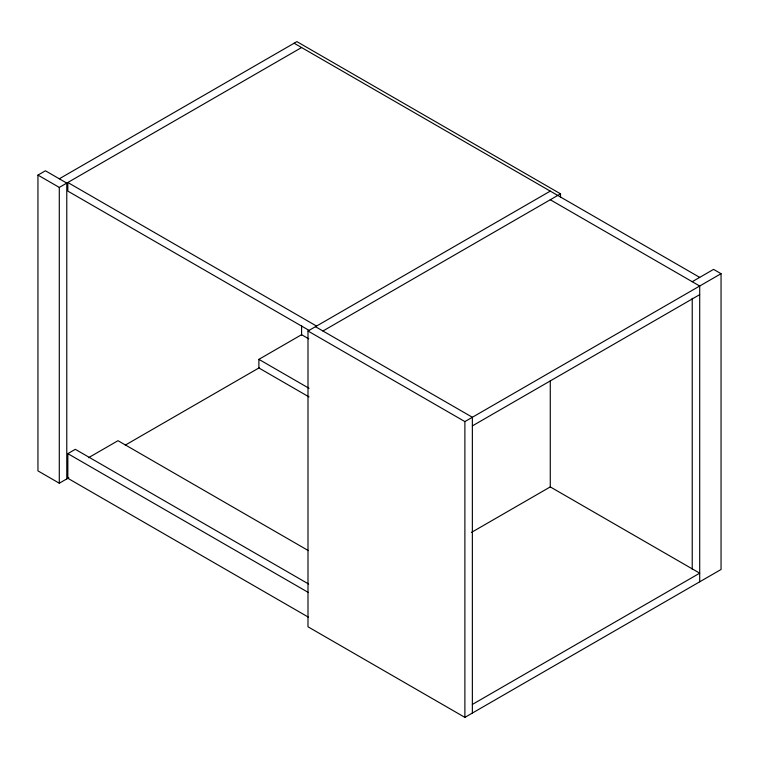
<?xml version="1.0" encoding="UTF-8"?>
<svg xmlns="http://www.w3.org/2000/svg" width="759" height="759" viewBox="0 0 759 759"><rect width="100%" height="100%" fill="white"/><g stroke="black" fill="none" stroke-linecap="round" stroke-linejoin="round"><path stroke-width="1.14" d="M68.822 477.715L59.297 483.217L37.95 470.884L37.95 175.092L45.426 170.784L66.773 183.109L66.773 478.901M59.297 178.792L296.883 41.622L560.521 193.83L560.521 197.378M37.95 175.092L59.297 187.416L301.579 47.542M308.344 617.133L67.836 478.284L67.836 453.635L75.302 449.319L308.647 584.041M88.518 457.715L117.996 440.694L308.353 550.598M309.036 396.929L258.895 367.982L258.885 359.349L301.579 334.7L308.752 338.837M692.227 281.703L713.574 269.379L721.05 273.695L721.05 569.487L464.887 717.378L307.993 626.792L307.993 331L550.275 191.116M125.216 445.154L259.54 367.603M322.936 331L560.521 193.83M307.993 331L464.887 421.587L721.05 273.695M472.354 425.903L699.703 294.644M471.424 532.438L550.275 486.908L699.703 573.178L472.354 704.437M294.113 43.225L699.703 277.386M550.275 199.74L699.703 286.02L699.703 581.811M316.522 326.066L67.836 182.492L67.836 191.116L309.359 330.563M315.459 326.683L472.364 417.27L472.364 713.062M258.885 359.349L309.036 388.304M67.836 453.635L308.344 592.485M692.227 298.268L692.227 569.212M550.275 380.771L550.275 487.259M464.887 421.587L464.887 717.378M301.589 325.583L301.589 335.051M59.297 187.416L59.297 483.217"/></g></svg>
